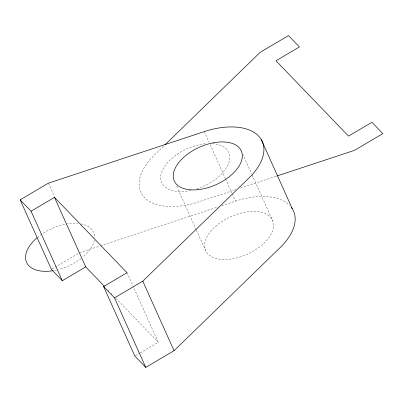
<?xml version="1.0" encoding="UTF-8"?>
<svg xmlns="http://www.w3.org/2000/svg" width="403" height="403" viewBox="0 0 403 403"><rect width="100%" height="100%" fill="white"/><g stroke="black" fill="none" stroke-linecap="round" stroke-linejoin="round"><path stroke-width="0.3" stroke-dasharray="2.02 1.51" d="M163.492 146.289L154.047 155.467A59.694 33.293 -24.2 0 0 144.496 197.495A59.694 33.293 -24.2 0 0 198.709 201.868L235.735 189.622M51.932 269.058L78.615 253.301M135.378 355.743L139.629 353.23M140.163 352.912L158.253 342.233L133.151 286.382M240.51 188.045L276.337 176.197M79.683 252.671L99.989 245.961M100.584 245.759L217.625 207.056M221.801 205.676L235.538 201.132A59.694 33.293 -24.2 0 1 289.757 205.505M108.175 290.21L109.037 291.107M111.193 293.354L112.059 294.25M115.943 298.285L158.253 342.233M242.687 153.976L251.613 173.844M252.117 174.962L272.695 220.748M204.291 131.605L209.157 142.435M210.18 144.712L225.292 178.338M225.549 178.907L231.952 193.153M232.209 193.727L235.538 201.132M176.61 186.151L196.201 229.74M196.447 230.294L205.374 250.157M127.005 272.705L132.894 285.813M48.436 183.143L54.581 196.82M212.411 143.639A36.738 20.488 -24.2 0 1 228.773 162.928A36.738 20.488 -24.2 0 1 196.699 188.881M190.79 190.443A36.738 20.488 -24.2 0 1 161.553 172.459A36.738 20.488 -24.2 0 1 206.235 143.685M80.887 223.872A36.738 20.488 -24.2 0 1 94.614 237.992M94.352 240.138A36.738 20.488 -24.2 0 1 83.089 256.887M81.189 258.434A36.738 20.488 -24.2 0 1 58.616 269.526M56.647 270.01A36.738 20.488 -24.2 0 1 53.841 270.579M37.56 237.377A36.738 20.488 -24.2 0 1 77.819 223.464M228.99 259.23A36.738 20.488 -24.2 0 0 272.68 220.713A36.738 20.488 -24.2 0 0 215.434 226.421A36.738 20.488 -24.2 0 0 228.99 259.23"/><path stroke-width="0.6" d="M164.842 144.979L260.202 52.309L288.488 35.605L299.404 46.944L275.995 60.767L348.524 136.108L371.934 122.285L382.85 133.625L354.564 150.329L276.937 176M20.15 199.843L31.066 211.182L54.476 197.364L127.005 272.705L103.596 286.528L114.512 297.867L142.798 281.163L248.953 178A59.694 33.293 -24.2 0 0 258.504 135.977A59.694 33.293 -24.2 0 0 204.291 131.605L48.436 183.143L20.15 199.843L51.398 269.375L62.314 280.715L85.723 266.892L104.286 286.175M103.596 286.528L134.844 356.056L145.76 367.395L174.046 350.691L280.201 247.533A59.694 33.293 -24.2 0 0 291.253 207.248M142.798 281.163L174.046 350.691M114.512 297.867L145.76 367.395M54.476 197.364L85.723 266.892M31.066 211.182L62.314 280.715M261.295 139.634L292.21 208.623M53.236 270.68A36.738 20.488 -24.2 0 1 26.744 262.736A36.738 20.488 -24.2 0 1 37.096 237.765M197.742 189.697A36.738 20.488 -24.2 0 0 241.432 151.185A36.738 20.488 -24.2 0 0 184.186 156.888A36.738 20.488 -24.2 0 0 197.742 189.697"/></g></svg>
